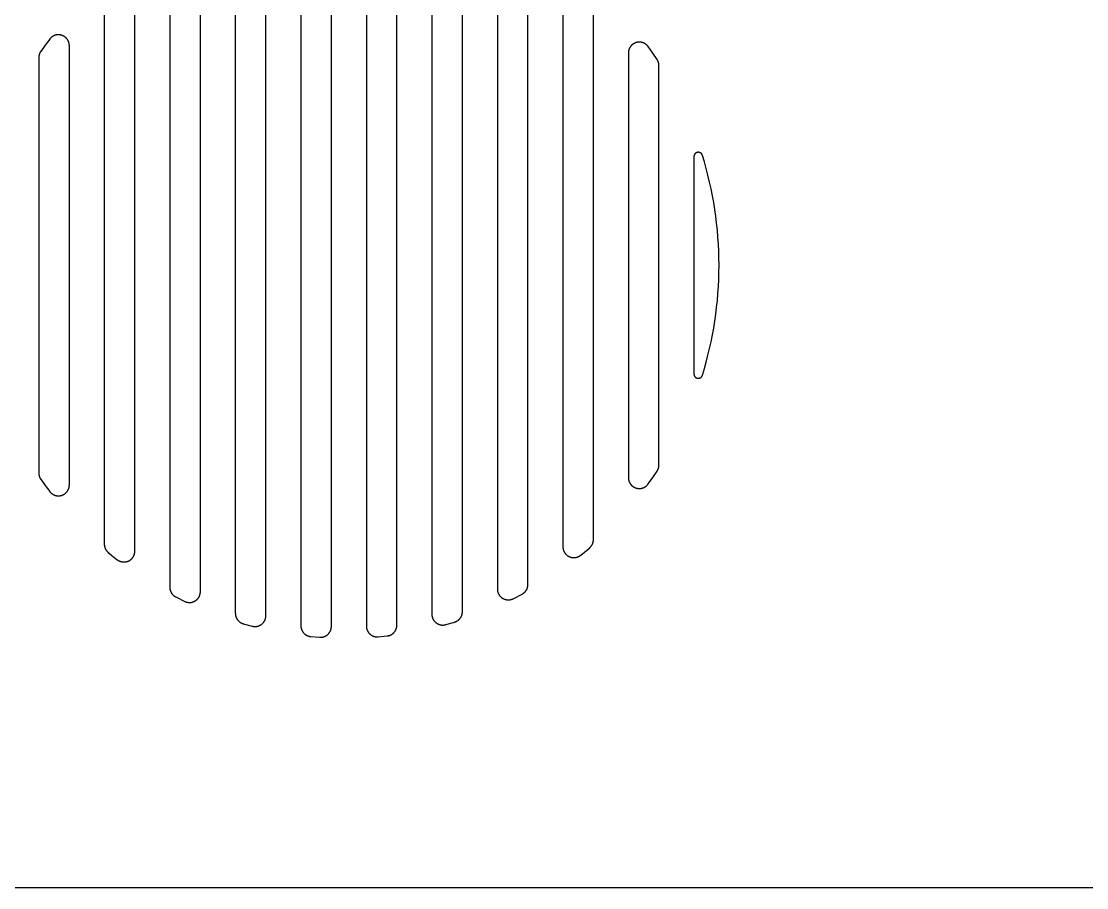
# Model space of a CAD drawing. Extents: x -1153 to -755, y -14 to 479.
# Drawn here: x -852.67 to -803.88, y -14 to 25.67 of the extents above; entities that cross this region are included whole.
import ezdxf

# ---------------------------------------------------------------- set-up
doc = ezdxf.new("R2010")
doc.units = 0
doc.layers.add('000__杂项', color=18, linetype='CONTINUOUS')

msp = doc.modelspace()

# ---------------------------------------------------------------- linework, layer by layer
at = {"layer": '000__杂项'}
msp.add_lwpolyline([(-755.093, 477.121), (-755.093, -12.121), (-756.972, -14), (-1151.214, -14), (-1153.093, -12.121), (-1153.093, 477.121), (-1151.214, 479), (-756.972, 479)], close=True, dxfattribs=at)
for points in [[(-839.866, 31), (-839.866, -2)], [(-838.466, -2.033), (-838.466, 31.033)], [(-836.866, 31.014), (-836.866, -2.014)], [(-835.466, -1.974), (-835.466, 30.974)], [(-842.866, 30.431), (-842.866, -1.431)], [(-841.466, -1.541), (-841.466, 30.541)], [(-833.866, 30.473), (-833.866, -1.473)], [(-832.466, -1.357), (-832.466, 30.357)], [(-844.466, -0.442), (-844.466, 29.442)], [(-830.866, 29.319), (-830.866, -0.319)], [(-845.866, 29.243), (-845.866, -0.243)], [(-829.466, -0.112), (-829.466, 29.112)], [(-847.466, 1.416), (-847.466, 27.584)], [(-827.866, 27.386), (-827.866, 1.614)], [(-848.866, 27.263), (-848.866, 1.737)], [(-826.466, 1.948), (-826.466, 27.052)], [(-850.466, 24.557), (-850.466, 24.572), (-850.467, 24.588), (-850.468, 24.603), (-850.47, 24.619), (-850.472, 24.635), (-850.475, 24.651), (-850.478, 24.668), (-850.482, 24.685), (-850.484, 24.693), (-850.487, 24.702), (-850.49, 24.71), (-850.492, 24.719), (-850.495, 24.727), (-850.499, 24.736), (-850.502, 24.744), (-850.506, 24.753), (-850.509, 24.761), (-850.513, 24.77), (-850.517, 24.779), (-850.522, 24.787), (-850.526, 24.796), (-850.531, 24.804), (-850.536, 24.813), (-850.541, 24.821), (-850.546, 24.83), (-850.552, 24.838), (-850.558, 24.846), (-850.564, 24.854), (-850.57, 24.863), (-850.576, 24.871), (-850.583, 24.879), (-850.589, 24.887), (-850.596, 24.894), (-850.604, 24.902), (-850.611, 24.91), (-850.619, 24.917), (-850.626, 24.925), (-850.634, 24.932), (-850.643, 24.939), (-850.651, 24.946), (-850.659, 24.953), (-850.668, 24.959), (-850.677, 24.966), (-850.686, 24.972), (-850.695, 24.978), (-850.705, 24.984), (-850.714, 24.989), (-850.724, 24.995), (-850.734, 25), (-850.743, 25.005), (-850.754, 25.01), (-850.764, 25.015), (-850.774, 25.019), (-850.784, 25.023), (-850.795, 25.027), (-850.805, 25.031), (-850.816, 25.034), (-850.827, 25.038), (-850.838, 25.041), (-850.849, 25.043), (-850.859, 25.046), (-850.87, 25.048), (-850.881, 25.05), (-850.892, 25.052), (-850.903, 25.053), (-850.914, 25.055), (-850.925, 25.056), (-850.936, 25.057), (-850.947, 25.057), (-850.958, 25.057), (-850.969, 25.057), (-850.98, 25.057), (-850.991, 25.057), (-851.002, 25.056), (-851.012, 25.055), (-851.023, 25.054), (-851.034, 25.053), (-851.044, 25.051), (-851.055, 25.049), (-851.065, 25.047), (-851.075, 25.045), (-851.085, 25.043), (-851.095, 25.04), (-851.105, 25.038), (-851.115, 25.035), (-851.124, 25.032), (-851.134, 25.028), (-851.143, 25.025), (-851.152, 25.021), (-851.161, 25.017), (-851.17, 25.014), (-851.179, 25.01), (-851.188, 25.005), (-851.196, 25.001), (-851.205, 24.997), (-851.213, 24.992), (-851.221, 24.987), (-851.229, 24.983), (-851.237, 24.978), (-851.244, 24.973), (-851.252, 24.968), (-851.259, 24.963), (-851.266, 24.957), (-851.273, 24.952), (-851.286, 24.941), (-851.299, 24.93), (-851.311, 24.919), (-851.323, 24.907), (-851.334, 24.896), (-851.344, 24.884), (-851.354, 24.873), (-851.363, 24.861), (-851.572, 24.581), (-851.775, 24.297), (-851.781, 24.29), (-851.786, 24.282), (-851.791, 24.274), (-851.796, 24.266), (-851.801, 24.257), (-851.805, 24.249), (-851.81, 24.241), (-851.814, 24.232), (-851.818, 24.224), (-851.822, 24.215), (-851.826, 24.206), (-851.83, 24.197), (-851.833, 24.188), (-851.836, 24.179), (-851.84, 24.17), (-851.843, 24.161), (-851.845, 24.152), (-851.848, 24.143), (-851.85, 24.133), (-851.853, 24.124), (-851.855, 24.115), (-851.857, 24.105), (-851.858, 24.096), (-851.86, 24.086), (-851.861, 24.077), (-851.863, 24.067), (-851.864, 24.058), (-851.864, 24.048), (-851.865, 24.039), (-851.865, 24.029), (-851.866, 24.02), (-851.866, 24.011)], [(-850.466, 4.443), (-850.466, 24.557)], [(-823.466, 23.643), (-823.466, 23.652), (-823.466, 23.661), (-823.466, 23.67), (-823.467, 23.68), (-823.468, 23.689), (-823.469, 23.698), (-823.47, 23.707), (-823.471, 23.716), (-823.472, 23.725), (-823.474, 23.734), (-823.476, 23.743), (-823.478, 23.752), (-823.48, 23.761), (-823.482, 23.77), (-823.484, 23.779), (-823.487, 23.787), (-823.49, 23.796), (-823.493, 23.805), (-823.496, 23.814), (-823.499, 23.822), (-823.502, 23.831), (-823.506, 23.839), (-823.509, 23.848), (-823.513, 23.856), (-823.517, 23.864), (-823.521, 23.872), (-823.525, 23.88), (-823.53, 23.888), (-823.534, 23.896), (-823.539, 23.904), (-823.544, 23.912), (-823.549, 23.919), (-823.752, 24.219), (-823.961, 24.514), (-823.97, 24.526), (-823.979, 24.538), (-823.989, 24.55), (-824, 24.562), (-824.012, 24.574), (-824.023, 24.586), (-824.036, 24.597), (-824.049, 24.608), (-824.056, 24.614), (-824.063, 24.619), (-824.07, 24.625), (-824.078, 24.63), (-824.085, 24.635), (-824.093, 24.64), (-824.101, 24.645), (-824.109, 24.65), (-824.117, 24.655), (-824.125, 24.66), (-824.134, 24.664), (-824.142, 24.668), (-824.151, 24.673), (-824.16, 24.677), (-824.169, 24.681), (-824.178, 24.685), (-824.188, 24.688), (-824.197, 24.692), (-824.207, 24.695), (-824.217, 24.698), (-824.227, 24.701), (-824.237, 24.704), (-824.247, 24.707), (-824.257, 24.709), (-824.267, 24.711), (-824.278, 24.713), (-824.289, 24.715), (-824.299, 24.717), (-824.31, 24.718), (-824.321, 24.719), (-824.332, 24.72), (-824.343, 24.721), (-824.354, 24.721), (-824.365, 24.721), (-824.376, 24.721), (-824.387, 24.721), (-824.398, 24.72), (-824.409, 24.719), (-824.42, 24.718), (-824.432, 24.717), (-824.443, 24.715), (-824.454, 24.713), (-824.465, 24.711), (-824.476, 24.709), (-824.487, 24.706), (-824.498, 24.703), (-824.509, 24.7), (-824.52, 24.697), (-824.531, 24.693), (-824.541, 24.689), (-824.552, 24.685), (-824.562, 24.681), (-824.573, 24.676), (-824.583, 24.671), (-824.593, 24.666), (-824.603, 24.661), (-824.613, 24.656), (-824.623, 24.65), (-824.632, 24.644), (-824.642, 24.638), (-824.651, 24.632), (-824.66, 24.626), (-824.669, 24.619), (-824.677, 24.612), (-824.686, 24.605), (-824.694, 24.598), (-824.702, 24.591), (-824.71, 24.583), (-824.718, 24.576), (-824.726, 24.568), (-824.733, 24.561), (-824.74, 24.553), (-824.747, 24.545), (-824.754, 24.537), (-824.76, 24.529), (-824.766, 24.52), (-824.772, 24.512), (-824.778, 24.504), (-824.784, 24.495), (-824.789, 24.487), (-824.795, 24.478), (-824.8, 24.47), (-824.804, 24.461), (-824.809, 24.452), (-824.813, 24.444), (-824.818, 24.435), (-824.822, 24.427), (-824.825, 24.418), (-824.829, 24.409), (-824.832, 24.401), (-824.836, 24.392), (-824.839, 24.383), (-824.842, 24.375), (-824.844, 24.366), (-824.847, 24.358), (-824.849, 24.349), (-824.853, 24.332), (-824.857, 24.316), (-824.86, 24.299), (-824.862, 24.283), (-824.864, 24.267), (-824.865, 24.252), (-824.866, 24.236), (-824.866, 24.221)], [(-851.866, 24.011), (-851.866, 4.99)], [(-824.866, 24.221), (-824.866, 4.779)], [(-823.466, 5.357), (-823.466, 23.643)], [(-821.475, 9.466), (-821.385, 9.768), (-821.3, 10.072), (-821.221, 10.379), (-821.147, 10.688), (-821.079, 10.998), (-821.016, 11.311), (-820.96, 11.625), (-820.909, 11.94), (-820.864, 12.257), (-820.825, 12.576), (-820.791, 12.895), (-820.764, 13.215), (-820.743, 13.536), (-820.728, 13.857), (-820.719, 14.178), (-820.716, 14.5), (-820.719, 14.822), (-820.728, 15.143), (-820.743, 15.465), (-820.764, 15.785), (-820.791, 16.105), (-820.825, 16.425), (-820.864, 16.743), (-820.909, 17.06), (-820.96, 17.375), (-821.016, 17.689), (-821.079, 18.002), (-821.147, 18.313), (-821.221, 18.621), (-821.3, 18.928), (-821.385, 19.232), (-821.475, 19.534), (-821.476, 19.538), (-821.477, 19.542), (-821.479, 19.546), (-821.48, 19.55), (-821.482, 19.553), (-821.483, 19.557), (-821.485, 19.561), (-821.487, 19.565), (-821.489, 19.569), (-821.491, 19.573), (-821.493, 19.576), (-821.496, 19.58), (-821.498, 19.584), (-821.5, 19.588), (-821.503, 19.591), (-821.506, 19.595), (-821.508, 19.598), (-821.511, 19.602), (-821.514, 19.605), (-821.517, 19.609), (-821.52, 19.612), (-821.523, 19.615), (-821.527, 19.619), (-821.53, 19.622), (-821.533, 19.625), (-821.537, 19.628), (-821.54, 19.631), (-821.544, 19.634), (-821.548, 19.637), (-821.552, 19.639), (-821.555, 19.642), (-821.559, 19.644), (-821.563, 19.647), (-821.567, 19.649), (-821.571, 19.651), (-821.575, 19.653), (-821.58, 19.655), (-821.584, 19.657), (-821.588, 19.659), (-821.592, 19.661), (-821.597, 19.663), (-821.601, 19.664), (-821.605, 19.666), (-821.61, 19.667), (-821.614, 19.668), (-821.618, 19.669), (-821.623, 19.67), (-821.627, 19.671), (-821.632, 19.672), (-821.636, 19.673), (-821.64, 19.673), (-821.645, 19.674), (-821.649, 19.674), (-821.653, 19.675), (-821.658, 19.675), (-821.662, 19.675), (-821.666, 19.675), (-821.671, 19.675), (-821.675, 19.675), (-821.679, 19.675), (-821.683, 19.674), (-821.687, 19.674), (-821.691, 19.673), (-821.696, 19.673), (-821.7, 19.672), (-821.704, 19.671), (-821.708, 19.671), (-821.712, 19.67), (-821.716, 19.669), (-821.72, 19.667), (-821.724, 19.666), (-821.728, 19.665), (-821.732, 19.664), (-821.736, 19.662), (-821.74, 19.661), (-821.744, 19.659), (-821.748, 19.657), (-821.752, 19.655), (-821.756, 19.653), (-821.76, 19.651), (-821.764, 19.649), (-821.768, 19.647), (-821.772, 19.644), (-821.776, 19.642), (-821.78, 19.639), (-821.783, 19.637), (-821.787, 19.634), (-821.791, 19.631), (-821.794, 19.628), (-821.798, 19.625), (-821.801, 19.622), (-821.805, 19.619), (-821.808, 19.616), (-821.811, 19.612), (-821.814, 19.609), (-821.817, 19.605), (-821.82, 19.602), (-821.823, 19.598), (-821.826, 19.595), (-821.829, 19.591), (-821.831, 19.587), (-821.834, 19.583), (-821.836, 19.579), (-821.839, 19.575), (-821.841, 19.571), (-821.843, 19.567), (-821.845, 19.563), (-821.847, 19.559), (-821.849, 19.555), (-821.851, 19.551), (-821.852, 19.547), (-821.854, 19.542), (-821.856, 19.538), (-821.857, 19.534), (-821.858, 19.53), (-821.859, 19.525), (-821.86, 19.521), (-821.861, 19.517), (-821.862, 19.513), (-821.863, 19.508), (-821.864, 19.504), (-821.864, 19.5), (-821.865, 19.496), (-821.865, 19.492), (-821.865, 19.487), (-821.866, 19.483), (-821.866, 19.479), (-821.866, 19.475)], [(-821.866, 19.475), (-821.866, 9.525)], [(-821.866, 9.525), (-821.866, 9.521), (-821.866, 9.517), (-821.865, 9.513), (-821.865, 9.509), (-821.865, 9.504), (-821.864, 9.5), (-821.864, 9.496), (-821.863, 9.492), (-821.862, 9.487), (-821.861, 9.483), (-821.86, 9.479), (-821.859, 9.475), (-821.858, 9.47), (-821.857, 9.466), (-821.856, 9.462), (-821.854, 9.458), (-821.852, 9.454), (-821.851, 9.449), (-821.849, 9.445), (-821.847, 9.441), (-821.845, 9.437), (-821.843, 9.433), (-821.841, 9.429), (-821.839, 9.425), (-821.836, 9.421), (-821.834, 9.417), (-821.831, 9.413), (-821.829, 9.409), (-821.826, 9.406), (-821.823, 9.402), (-821.82, 9.398), (-821.817, 9.395), (-821.814, 9.391), (-821.811, 9.388), (-821.808, 9.384), (-821.805, 9.381), (-821.801, 9.378), (-821.798, 9.375), (-821.794, 9.372), (-821.791, 9.369), (-821.787, 9.366), (-821.783, 9.363), (-821.78, 9.361), (-821.776, 9.358), (-821.772, 9.356), (-821.768, 9.353), (-821.764, 9.351), (-821.76, 9.349), (-821.756, 9.347), (-821.752, 9.345), (-821.748, 9.343), (-821.744, 9.341), (-821.74, 9.34), (-821.736, 9.338), (-821.732, 9.336), (-821.728, 9.335), (-821.724, 9.334), (-821.72, 9.333), (-821.716, 9.332), (-821.712, 9.33), (-821.708, 9.33), (-821.704, 9.329), (-821.7, 9.328), (-821.696, 9.327), (-821.691, 9.327), (-821.687, 9.326), (-821.683, 9.326), (-821.679, 9.326), (-821.675, 9.325), (-821.671, 9.325), (-821.666, 9.325), (-821.662, 9.325), (-821.658, 9.325), (-821.653, 9.325), (-821.649, 9.326), (-821.645, 9.326), (-821.64, 9.327), (-821.636, 9.327), (-821.632, 9.328), (-821.627, 9.329), (-821.623, 9.33), (-821.618, 9.331), (-821.614, 9.332), (-821.61, 9.333), (-821.605, 9.334), (-821.601, 9.336), (-821.597, 9.337), (-821.592, 9.339), (-821.588, 9.341), (-821.584, 9.343), (-821.58, 9.345), (-821.575, 9.347), (-821.571, 9.349), (-821.567, 9.351), (-821.563, 9.353), (-821.559, 9.356), (-821.555, 9.358), (-821.552, 9.361), (-821.548, 9.364), (-821.544, 9.366), (-821.54, 9.369), (-821.537, 9.372), (-821.533, 9.375), (-821.53, 9.378), (-821.527, 9.381), (-821.523, 9.385), (-821.52, 9.388), (-821.517, 9.391), (-821.514, 9.395), (-821.511, 9.398), (-821.508, 9.402), (-821.506, 9.405), (-821.503, 9.409), (-821.5, 9.412), (-821.498, 9.416), (-821.496, 9.42), (-821.493, 9.424), (-821.491, 9.427), (-821.489, 9.431), (-821.487, 9.435), (-821.485, 9.439), (-821.483, 9.443), (-821.482, 9.447), (-821.48, 9.451), (-821.479, 9.454), (-821.477, 9.458), (-821.476, 9.462), (-821.475, 9.466)], [(-851.866, 4.99), (-851.866, 4.98), (-851.865, 4.971), (-851.865, 4.961), (-851.864, 4.952), (-851.864, 4.942), (-851.863, 4.933), (-851.861, 4.923), (-851.86, 4.914), (-851.858, 4.904), (-851.857, 4.895), (-851.855, 4.886), (-851.853, 4.876), (-851.85, 4.867), (-851.848, 4.858), (-851.845, 4.848), (-851.843, 4.839), (-851.84, 4.83), (-851.836, 4.821), (-851.833, 4.812), (-851.83, 4.803), (-851.826, 4.794), (-851.822, 4.785), (-851.818, 4.777), (-851.814, 4.768), (-851.81, 4.759), (-851.805, 4.751), (-851.801, 4.743), (-851.796, 4.734), (-851.791, 4.726), (-851.786, 4.718), (-851.781, 4.71), (-851.775, 4.703)], [(-823.961, 4.486), (-823.752, 4.781), (-823.549, 5.081), (-823.544, 5.088), (-823.539, 5.096), (-823.534, 5.104), (-823.53, 5.112), (-823.525, 5.12), (-823.521, 5.128), (-823.517, 5.136), (-823.513, 5.144), (-823.509, 5.153), (-823.506, 5.161), (-823.502, 5.169), (-823.499, 5.178), (-823.496, 5.187), (-823.493, 5.195), (-823.49, 5.204), (-823.487, 5.213), (-823.484, 5.222), (-823.482, 5.23), (-823.48, 5.239), (-823.478, 5.248), (-823.476, 5.257), (-823.474, 5.266), (-823.472, 5.275), (-823.471, 5.284), (-823.47, 5.293), (-823.469, 5.302), (-823.468, 5.312), (-823.467, 5.321), (-823.466, 5.33), (-823.466, 5.339), (-823.466, 5.348), (-823.466, 5.357)], [(-851.775, 4.703), (-851.572, 4.419), (-851.363, 4.139), (-851.354, 4.128), (-851.344, 4.116), (-851.334, 4.104), (-851.323, 4.093), (-851.311, 4.081), (-851.299, 4.07), (-851.286, 4.059), (-851.273, 4.048), (-851.266, 4.043), (-851.259, 4.038), (-851.252, 4.032), (-851.244, 4.027), (-851.237, 4.022), (-851.229, 4.018), (-851.221, 4.013), (-851.213, 4.008), (-851.205, 4.004), (-851.196, 3.999), (-851.188, 3.995), (-851.179, 3.991), (-851.17, 3.987), (-851.161, 3.983), (-851.152, 3.979), (-851.143, 3.975), (-851.134, 3.972), (-851.124, 3.969), (-851.115, 3.965), (-851.105, 3.962), (-851.095, 3.96), (-851.085, 3.957), (-851.075, 3.955), (-851.065, 3.953), (-851.055, 3.951), (-851.044, 3.949), (-851.034, 3.947), (-851.023, 3.946), (-851.012, 3.945), (-851.002, 3.944), (-850.991, 3.943), (-850.98, 3.943), (-850.969, 3.943), (-850.958, 3.943), (-850.947, 3.943), (-850.936, 3.944), (-850.925, 3.944), (-850.914, 3.945), (-850.903, 3.947), (-850.892, 3.948), (-850.881, 3.95), (-850.87, 3.952), (-850.859, 3.954), (-850.849, 3.957), (-850.838, 3.959), (-850.827, 3.962), (-850.816, 3.966), (-850.805, 3.969), (-850.795, 3.973), (-850.784, 3.977), (-850.774, 3.981), (-850.764, 3.985), (-850.754, 3.99), (-850.743, 3.995), (-850.734, 4), (-850.724, 4.005), (-850.714, 4.011), (-850.705, 4.016), (-850.695, 4.022), (-850.686, 4.028), (-850.677, 4.035), (-850.668, 4.041), (-850.659, 4.048), (-850.651, 4.054), (-850.643, 4.061), (-850.634, 4.068), (-850.626, 4.076), (-850.619, 4.083), (-850.611, 4.09), (-850.604, 4.098), (-850.596, 4.106), (-850.589, 4.113), (-850.583, 4.121), (-850.576, 4.129), (-850.57, 4.137), (-850.564, 4.146), (-850.558, 4.154), (-850.552, 4.162), (-850.546, 4.171), (-850.541, 4.179), (-850.536, 4.187), (-850.531, 4.196), (-850.526, 4.204), (-850.522, 4.213), (-850.517, 4.222), (-850.513, 4.23), (-850.509, 4.239), (-850.506, 4.247), (-850.502, 4.256), (-850.499, 4.264), (-850.495, 4.273), (-850.492, 4.282), (-850.49, 4.29), (-850.487, 4.299), (-850.484, 4.307), (-850.482, 4.315), (-850.478, 4.332), (-850.475, 4.349), (-850.472, 4.365), (-850.47, 4.381), (-850.468, 4.397), (-850.467, 4.413), (-850.466, 4.428), (-850.466, 4.443)], [(-824.866, 4.779), (-824.866, 4.764), (-824.865, 4.749), (-824.864, 4.733), (-824.862, 4.717), (-824.86, 4.701), (-824.857, 4.684), (-824.853, 4.668), (-824.849, 4.651), (-824.847, 4.642), (-824.844, 4.634), (-824.842, 4.625), (-824.839, 4.617), (-824.836, 4.608), (-824.832, 4.6), (-824.829, 4.591), (-824.825, 4.582), (-824.822, 4.574), (-824.818, 4.565), (-824.813, 4.556), (-824.809, 4.548), (-824.804, 4.539), (-824.8, 4.53), (-824.795, 4.522), (-824.789, 4.513), (-824.784, 4.505), (-824.778, 4.496), (-824.772, 4.488), (-824.766, 4.48), (-824.76, 4.472), (-824.754, 4.463), (-824.747, 4.455), (-824.74, 4.447), (-824.733, 4.44), (-824.726, 4.432), (-824.718, 4.424), (-824.71, 4.417), (-824.702, 4.409), (-824.694, 4.402), (-824.686, 4.395), (-824.677, 4.388), (-824.669, 4.381), (-824.66, 4.375), (-824.651, 4.368), (-824.642, 4.362), (-824.632, 4.356), (-824.623, 4.35), (-824.613, 4.344), (-824.603, 4.339), (-824.593, 4.334), (-824.583, 4.329), (-824.573, 4.324), (-824.562, 4.319), (-824.552, 4.315), (-824.541, 4.311), (-824.531, 4.307), (-824.52, 4.303), (-824.509, 4.3), (-824.498, 4.297), (-824.487, 4.294), (-824.476, 4.291), (-824.465, 4.289), (-824.454, 4.287), (-824.443, 4.285), (-824.432, 4.283), (-824.42, 4.282), (-824.409, 4.281), (-824.398, 4.28), (-824.387, 4.279), (-824.376, 4.279), (-824.365, 4.279), (-824.354, 4.279), (-824.343, 4.279), (-824.332, 4.28), (-824.321, 4.281), (-824.31, 4.282), (-824.299, 4.283), (-824.289, 4.285), (-824.278, 4.287), (-824.267, 4.289), (-824.257, 4.291), (-824.247, 4.293), (-824.237, 4.296), (-824.227, 4.299), (-824.217, 4.302), (-824.207, 4.305), (-824.197, 4.308), (-824.188, 4.312), (-824.178, 4.315), (-824.169, 4.319), (-824.16, 4.323), (-824.151, 4.327), (-824.142, 4.332), (-824.134, 4.336), (-824.125, 4.341), (-824.117, 4.345), (-824.109, 4.35), (-824.101, 4.355), (-824.093, 4.36), (-824.085, 4.365), (-824.078, 4.37), (-824.07, 4.375), (-824.063, 4.381), (-824.056, 4.386), (-824.049, 4.392), (-824.036, 4.403), (-824.023, 4.414), (-824.012, 4.426), (-824, 4.438), (-823.989, 4.45), (-823.979, 4.462), (-823.97, 4.474), (-823.961, 4.486)], [(-848.866, 1.737), (-848.866, 1.723), (-848.865, 1.71), (-848.864, 1.697), (-848.863, 1.683), (-848.861, 1.67), (-848.859, 1.656), (-848.857, 1.643), (-848.854, 1.629), (-848.851, 1.616), (-848.847, 1.602), (-848.843, 1.589), (-848.839, 1.576), (-848.834, 1.563), (-848.829, 1.55), (-848.824, 1.537), (-848.818, 1.524), (-848.812, 1.512), (-848.806, 1.499), (-848.799, 1.487), (-848.792, 1.475), (-848.784, 1.463), (-848.777, 1.452), (-848.769, 1.441), (-848.76, 1.43), (-848.752, 1.419), (-848.743, 1.408), (-848.734, 1.398), (-848.724, 1.388), (-848.715, 1.379), (-848.705, 1.369), (-848.695, 1.36), (-848.685, 1.352)], [(-827.866, 1.614), (-827.866, 1.6), (-827.865, 1.585), (-827.864, 1.571), (-827.862, 1.556), (-827.86, 1.541), (-827.858, 1.525), (-827.855, 1.51), (-827.851, 1.494), (-827.847, 1.479), (-827.842, 1.463), (-827.837, 1.447), (-827.831, 1.431), (-827.825, 1.415), (-827.817, 1.399), (-827.814, 1.392), (-827.81, 1.384), (-827.805, 1.376), (-827.801, 1.368), (-827.797, 1.36), (-827.792, 1.352), (-827.787, 1.345), (-827.782, 1.337), (-827.777, 1.329), (-827.772, 1.322), (-827.766, 1.314), (-827.76, 1.307), (-827.755, 1.3), (-827.749, 1.292), (-827.743, 1.285), (-827.736, 1.278), (-827.73, 1.271), (-827.723, 1.264), (-827.716, 1.258), (-827.71, 1.251), (-827.702, 1.244), (-827.695, 1.238), (-827.688, 1.232), (-827.68, 1.225), (-827.673, 1.219), (-827.665, 1.213), (-827.657, 1.208), (-827.649, 1.202), (-827.641, 1.197), (-827.633, 1.191), (-827.624, 1.186), (-827.616, 1.181), (-827.607, 1.176), (-827.599, 1.172), (-827.59, 1.167), (-827.581, 1.163), (-827.572, 1.159), (-827.563, 1.155), (-827.554, 1.151), (-827.545, 1.147), (-827.536, 1.144), (-827.526, 1.141), (-827.517, 1.137), (-827.508, 1.135), (-827.498, 1.132), (-827.489, 1.129), (-827.479, 1.127), (-827.47, 1.125), (-827.46, 1.123), (-827.451, 1.121), (-827.441, 1.12), (-827.432, 1.118), (-827.422, 1.117), (-827.413, 1.116), (-827.403, 1.115), (-827.394, 1.115), (-827.384, 1.114), (-827.375, 1.114), (-827.365, 1.114), (-827.356, 1.114), (-827.347, 1.114), (-827.338, 1.115), (-827.328, 1.115), (-827.319, 1.116), (-827.31, 1.117), (-827.301, 1.118), (-827.292, 1.119), (-827.283, 1.121), (-827.274, 1.122), (-827.266, 1.124), (-827.257, 1.126), (-827.249, 1.128), (-827.232, 1.132), (-827.215, 1.137), (-827.199, 1.143), (-827.183, 1.148), (-827.168, 1.155), (-827.153, 1.161), (-827.139, 1.168), (-827.125, 1.176), (-827.112, 1.183), (-827.099, 1.191), (-827.086, 1.199), (-827.074, 1.208), (-827.062, 1.217), (-827.051, 1.225)], [(-827.051, 1.225), (-826.639, 1.57), (-826.629, 1.578), (-826.62, 1.587), (-826.61, 1.596), (-826.601, 1.606), (-826.592, 1.616), (-826.584, 1.626), (-826.575, 1.636), (-826.567, 1.647), (-826.559, 1.658), (-826.551, 1.669), (-826.544, 1.68), (-826.537, 1.692), (-826.53, 1.703), (-826.523, 1.715), (-826.517, 1.728), (-826.511, 1.74), (-826.506, 1.752), (-826.5, 1.765), (-826.496, 1.778), (-826.491, 1.791), (-826.487, 1.804), (-826.483, 1.817), (-826.48, 1.83), (-826.477, 1.843), (-826.474, 1.856), (-826.472, 1.869), (-826.47, 1.882), (-826.469, 1.896), (-826.467, 1.909), (-826.466, 1.922), (-826.466, 1.935), (-826.466, 1.948)], [(-848.685, 1.352), (-848.273, 1.021), (-848.261, 1.012), (-848.25, 1.004), (-848.237, 0.996), (-848.225, 0.988), (-848.212, 0.98), (-848.198, 0.973), (-848.184, 0.966), (-848.17, 0.959), (-848.155, 0.953), (-848.14, 0.947), (-848.124, 0.941), (-848.108, 0.936), (-848.092, 0.932), (-848.075, 0.928), (-848.066, 0.926), (-848.058, 0.924), (-848.049, 0.923), (-848.04, 0.921), (-848.032, 0.92), (-848.023, 0.919), (-848.014, 0.918), (-848.005, 0.917), (-847.996, 0.917), (-847.987, 0.916), (-847.977, 0.916), (-847.968, 0.916), (-847.959, 0.916), (-847.95, 0.916), (-847.94, 0.916), (-847.931, 0.917), (-847.921, 0.918), (-847.912, 0.919), (-847.903, 0.92), (-847.893, 0.921), (-847.884, 0.922), (-847.874, 0.924), (-847.865, 0.926), (-847.856, 0.928), (-847.846, 0.93), (-847.837, 0.933), (-847.828, 0.935), (-847.818, 0.938), (-847.809, 0.941), (-847.8, 0.944), (-847.791, 0.947), (-847.782, 0.951), (-847.773, 0.955), (-847.764, 0.958), (-847.755, 0.962), (-847.746, 0.967), (-847.737, 0.971), (-847.729, 0.975), (-847.72, 0.98), (-847.712, 0.985), (-847.703, 0.99), (-847.695, 0.995), (-847.687, 1.001), (-847.679, 1.006), (-847.671, 1.012), (-847.663, 1.017), (-847.656, 1.023), (-847.648, 1.029), (-847.641, 1.036), (-847.634, 1.042), (-847.627, 1.048), (-847.62, 1.055), (-847.613, 1.062), (-847.606, 1.068), (-847.6, 1.075), (-847.593, 1.082), (-847.587, 1.089), (-847.581, 1.096), (-847.575, 1.103), (-847.57, 1.111), (-847.564, 1.118), (-847.559, 1.126), (-847.553, 1.133), (-847.548, 1.141), (-847.543, 1.148), (-847.539, 1.156), (-847.534, 1.164), (-847.53, 1.171), (-847.525, 1.179), (-847.521, 1.187), (-847.517, 1.195), (-847.513, 1.202), (-847.506, 1.218), (-847.5, 1.234), (-847.494, 1.25), (-847.489, 1.265), (-847.484, 1.281), (-847.48, 1.297), (-847.477, 1.312), (-847.474, 1.328), (-847.471, 1.343), (-847.469, 1.358), (-847.468, 1.373), (-847.467, 1.387), (-847.466, 1.402), (-847.466, 1.416)], [(-845.866, -0.243), (-845.865, -0.259), (-845.865, -0.276), (-845.863, -0.292), (-845.861, -0.309), (-845.859, -0.325), (-845.856, -0.342), (-845.852, -0.359), (-845.848, -0.376), (-845.843, -0.392), (-845.837, -0.409), (-845.831, -0.425), (-845.828, -0.433), (-845.825, -0.441), (-845.821, -0.449), (-845.818, -0.457), (-845.814, -0.465), (-845.81, -0.473), (-845.806, -0.48), (-845.801, -0.488), (-845.797, -0.496), (-845.793, -0.503), (-845.788, -0.511), (-845.783, -0.518), (-845.778, -0.525), (-845.773, -0.533), (-845.768, -0.54), (-845.763, -0.547), (-845.757, -0.554), (-845.752, -0.56), (-845.746, -0.567), (-845.741, -0.574), (-845.729, -0.587), (-845.717, -0.599), (-845.704, -0.611), (-845.691, -0.622), (-845.678, -0.633), (-845.665, -0.644), (-845.651, -0.653), (-845.637, -0.663), (-845.623, -0.672), (-845.609, -0.68), (-845.594, -0.687)], [(-845.594, -0.687), (-845.182, -0.892), (-845.17, -0.898), (-845.158, -0.903), (-845.145, -0.908), (-845.132, -0.913), (-845.119, -0.918), (-845.105, -0.922), (-845.091, -0.926), (-845.077, -0.929), (-845.062, -0.932), (-845.047, -0.935), (-845.032, -0.937), (-845.017, -0.939), (-845.002, -0.94), (-844.986, -0.941), (-844.97, -0.941), (-844.954, -0.941), (-844.938, -0.941), (-844.922, -0.94), (-844.906, -0.938), (-844.889, -0.936), (-844.873, -0.933), (-844.857, -0.929), (-844.84, -0.926), (-844.824, -0.921), (-844.808, -0.916), (-844.792, -0.91), (-844.776, -0.904), (-844.76, -0.897), (-844.745, -0.89), (-844.729, -0.882), (-844.714, -0.874), (-844.699, -0.865), (-844.685, -0.855), (-844.671, -0.845), (-844.657, -0.835), (-844.644, -0.824), (-844.631, -0.813), (-844.618, -0.801), (-844.606, -0.789), (-844.595, -0.777), (-844.584, -0.764), (-844.573, -0.751), (-844.563, -0.738), (-844.553, -0.724), (-844.544, -0.71), (-844.536, -0.696), (-844.528, -0.682), (-844.52, -0.668), (-844.513, -0.654), (-844.507, -0.639), (-844.501, -0.625), (-844.495, -0.61), (-844.49, -0.596), (-844.486, -0.581), (-844.482, -0.567), (-844.478, -0.552), (-844.475, -0.538), (-844.473, -0.524), (-844.47, -0.51), (-844.469, -0.496), (-844.467, -0.482), (-844.466, -0.468), (-844.466, -0.455), (-844.466, -0.442)], [(-830.866, -0.319), (-830.866, -0.332), (-830.865, -0.346), (-830.864, -0.36), (-830.863, -0.373), (-830.861, -0.388), (-830.859, -0.402), (-830.856, -0.416), (-830.853, -0.43), (-830.85, -0.445), (-830.846, -0.46), (-830.841, -0.474), (-830.836, -0.489), (-830.83, -0.503), (-830.824, -0.518), (-830.818, -0.532), (-830.811, -0.547), (-830.803, -0.561), (-830.795, -0.575), (-830.786, -0.589), (-830.777, -0.603), (-830.767, -0.617), (-830.757, -0.63), (-830.746, -0.643), (-830.735, -0.656), (-830.723, -0.669), (-830.711, -0.681), (-830.698, -0.692), (-830.685, -0.704), (-830.671, -0.715), (-830.657, -0.725), (-830.643, -0.735), (-830.628, -0.744), (-830.613, -0.753), (-830.598, -0.762), (-830.583, -0.769), (-830.567, -0.777), (-830.551, -0.783), (-830.535, -0.789), (-830.518, -0.795), (-830.502, -0.8), (-830.486, -0.804), (-830.469, -0.808), (-830.452, -0.811), (-830.436, -0.814), (-830.419, -0.816), (-830.403, -0.817), (-830.387, -0.818), (-830.37, -0.819), (-830.354, -0.819), (-830.338, -0.818), (-830.323, -0.817), (-830.307, -0.815), (-830.292, -0.813), (-830.277, -0.811), (-830.262, -0.808), (-830.247, -0.805), (-830.233, -0.801), (-830.219, -0.797), (-830.205, -0.792), (-830.192, -0.788), (-830.179, -0.783), (-830.166, -0.777), (-830.154, -0.772), (-830.142, -0.766)], [(-830.142, -0.766), (-829.73, -0.552), (-829.716, -0.545), (-829.702, -0.536), (-829.688, -0.527), (-829.674, -0.518), (-829.661, -0.508), (-829.648, -0.498), (-829.635, -0.487), (-829.623, -0.475), (-829.61, -0.463), (-829.599, -0.451), (-829.587, -0.438), (-829.576, -0.425), (-829.566, -0.411), (-829.556, -0.397), (-829.546, -0.383), (-829.537, -0.368), (-829.528, -0.354), (-829.52, -0.338), (-829.513, -0.323), (-829.506, -0.307), (-829.499, -0.291), (-829.493, -0.275), (-829.488, -0.259), (-829.483, -0.242), (-829.479, -0.226), (-829.475, -0.21), (-829.472, -0.193), (-829.47, -0.177), (-829.468, -0.16), (-829.467, -0.144), (-829.466, -0.128), (-829.466, -0.112)], [(-842.866, -1.431), (-842.866, -1.44), (-842.865, -1.45), (-842.865, -1.459), (-842.864, -1.469), (-842.863, -1.479), (-842.862, -1.488), (-842.861, -1.498), (-842.86, -1.508), (-842.858, -1.517), (-842.856, -1.527), (-842.854, -1.537), (-842.852, -1.547), (-842.85, -1.556), (-842.847, -1.566), (-842.844, -1.576), (-842.841, -1.586), (-842.838, -1.595), (-842.835, -1.605), (-842.831, -1.614), (-842.827, -1.624), (-842.823, -1.633), (-842.819, -1.643), (-842.814, -1.652), (-842.81, -1.661), (-842.805, -1.671), (-842.8, -1.68), (-842.794, -1.689), (-842.789, -1.697), (-842.783, -1.706), (-842.777, -1.715), (-842.771, -1.723), (-842.765, -1.732), (-842.759, -1.74), (-842.752, -1.748), (-842.745, -1.756), (-842.739, -1.764), (-842.732, -1.772), (-842.724, -1.779), (-842.717, -1.787), (-842.71, -1.794), (-842.702, -1.801), (-842.694, -1.808), (-842.686, -1.815), (-842.678, -1.821), (-842.67, -1.828), (-842.662, -1.834), (-842.654, -1.84), (-842.645, -1.845), (-842.637, -1.851), (-842.628, -1.856), (-842.62, -1.862), (-842.611, -1.867), (-842.602, -1.871), (-842.594, -1.876), (-842.585, -1.881), (-842.576, -1.885), (-842.567, -1.889), (-842.558, -1.893), (-842.549, -1.896), (-842.54, -1.9), (-842.531, -1.903), (-842.522, -1.906), (-842.513, -1.909), (-842.504, -1.912)], [(-833.232, -1.955), (-832.82, -1.835), (-832.811, -1.833), (-832.802, -1.83), (-832.793, -1.827), (-832.785, -1.823), (-832.776, -1.82), (-832.767, -1.816), (-832.758, -1.812), (-832.749, -1.808), (-832.741, -1.804), (-832.732, -1.799), (-832.723, -1.794), (-832.715, -1.789), (-832.706, -1.784), (-832.698, -1.779), (-832.689, -1.774), (-832.681, -1.768), (-832.673, -1.762), (-832.665, -1.756), (-832.657, -1.75), (-832.649, -1.744), (-832.641, -1.737), (-832.633, -1.731), (-832.626, -1.724), (-832.618, -1.717), (-832.611, -1.709), (-832.604, -1.702), (-832.597, -1.695), (-832.59, -1.687), (-832.583, -1.679), (-832.577, -1.671), (-832.57, -1.663), (-832.564, -1.655), (-832.558, -1.646), (-832.552, -1.638), (-832.546, -1.629), (-832.541, -1.621), (-832.536, -1.612), (-832.53, -1.603), (-832.525, -1.594), (-832.521, -1.585), (-832.516, -1.576), (-832.512, -1.567), (-832.508, -1.557), (-832.504, -1.548), (-832.5, -1.538), (-832.496, -1.529), (-832.493, -1.519), (-832.49, -1.51), (-832.487, -1.5), (-832.484, -1.491), (-832.481, -1.481), (-832.479, -1.471), (-832.477, -1.462), (-832.475, -1.452), (-832.473, -1.443), (-832.472, -1.433), (-832.47, -1.423), (-832.469, -1.414), (-832.468, -1.404), (-832.467, -1.395), (-832.467, -1.385), (-832.466, -1.376), (-832.466, -1.366), (-832.466, -1.357)], [(-842.504, -1.912), (-842.092, -2.024), (-842.08, -2.027), (-842.067, -2.03), (-842.055, -2.033), (-842.042, -2.035), (-842.029, -2.036), (-842.016, -2.038), (-842.003, -2.039), (-841.989, -2.04), (-841.976, -2.04), (-841.962, -2.041), (-841.948, -2.04), (-841.934, -2.04), (-841.92, -2.038), (-841.906, -2.037), (-841.892, -2.035), (-841.878, -2.033), (-841.864, -2.03), (-841.849, -2.027), (-841.835, -2.023), (-841.821, -2.019), (-841.807, -2.015), (-841.793, -2.01), (-841.779, -2.004), (-841.765, -1.998), (-841.751, -1.992), (-841.737, -1.985), (-841.724, -1.978), (-841.711, -1.971), (-841.698, -1.963), (-841.685, -1.954), (-841.672, -1.945), (-841.66, -1.936), (-841.648, -1.927), (-841.636, -1.917), (-841.625, -1.906), (-841.614, -1.896), (-841.603, -1.885), (-841.593, -1.874), (-841.583, -1.862), (-841.573, -1.85), (-841.564, -1.838), (-841.555, -1.826), (-841.547, -1.814), (-841.539, -1.801), (-841.532, -1.789), (-841.524, -1.776), (-841.518, -1.763), (-841.512, -1.75), (-841.506, -1.736), (-841.5, -1.723), (-841.495, -1.71), (-841.491, -1.697), (-841.487, -1.683), (-841.483, -1.67), (-841.479, -1.657), (-841.476, -1.643), (-841.474, -1.63), (-841.472, -1.617), (-841.47, -1.604), (-841.468, -1.591), (-841.467, -1.578), (-841.466, -1.566), (-841.466, -1.553), (-841.466, -1.541)], [(-833.866, -1.473), (-833.866, -1.486), (-833.865, -1.499), (-833.864, -1.511), (-833.863, -1.524), (-833.862, -1.537), (-833.86, -1.55), (-833.858, -1.564), (-833.855, -1.577), (-833.852, -1.59), (-833.848, -1.604), (-833.845, -1.617), (-833.84, -1.63), (-833.836, -1.644), (-833.831, -1.657), (-833.825, -1.671), (-833.819, -1.684), (-833.813, -1.697), (-833.806, -1.71), (-833.799, -1.723), (-833.791, -1.736), (-833.783, -1.749), (-833.775, -1.761), (-833.766, -1.773), (-833.756, -1.785), (-833.747, -1.797), (-833.737, -1.809), (-833.726, -1.82), (-833.715, -1.831), (-833.704, -1.842), (-833.692, -1.852), (-833.681, -1.862), (-833.668, -1.871), (-833.656, -1.881), (-833.643, -1.889), (-833.63, -1.898), (-833.617, -1.906), (-833.604, -1.913), (-833.59, -1.92), (-833.576, -1.927), (-833.562, -1.933), (-833.548, -1.939), (-833.534, -1.944), (-833.52, -1.949), (-833.505, -1.954), (-833.491, -1.957), (-833.476, -1.961), (-833.462, -1.964), (-833.448, -1.967), (-833.433, -1.969), (-833.419, -1.971), (-833.405, -1.972), (-833.39, -1.973), (-833.376, -1.973), (-833.362, -1.973), (-833.349, -1.973), (-833.335, -1.972), (-833.321, -1.971), (-833.308, -1.97), (-833.295, -1.968), (-833.282, -1.966), (-833.269, -1.964), (-833.257, -1.961), (-833.244, -1.958), (-833.232, -1.955)], [(-839.866, -2), (-839.866, -2.011), (-839.865, -2.021), (-839.865, -2.032), (-839.864, -2.043), (-839.863, -2.053), (-839.862, -2.064), (-839.86, -2.075), (-839.858, -2.086), (-839.856, -2.097), (-839.854, -2.108), (-839.851, -2.119), (-839.848, -2.13), (-839.845, -2.141), (-839.842, -2.152), (-839.838, -2.163), (-839.834, -2.174), (-839.83, -2.185), (-839.826, -2.196), (-839.821, -2.207), (-839.816, -2.217), (-839.811, -2.228), (-839.805, -2.238), (-839.799, -2.249), (-839.793, -2.259), (-839.787, -2.269), (-839.78, -2.279), (-839.774, -2.289), (-839.766, -2.299), (-839.759, -2.309), (-839.752, -2.318), (-839.744, -2.327), (-839.736, -2.336), (-839.727, -2.345), (-839.719, -2.354), (-839.71, -2.362), (-839.702, -2.37), (-839.693, -2.378), (-839.683, -2.386), (-839.674, -2.394), (-839.664, -2.401), (-839.655, -2.408), (-839.645, -2.415), (-839.635, -2.421), (-839.625, -2.428), (-839.615, -2.434), (-839.605, -2.439), (-839.594, -2.445), (-839.584, -2.45), (-839.573, -2.455), (-839.563, -2.46), (-839.552, -2.464), (-839.541, -2.468), (-839.531, -2.472), (-839.52, -2.476), (-839.509, -2.479), (-839.498, -2.482), (-839.488, -2.485), (-839.477, -2.487), (-839.466, -2.49), (-839.456, -2.492), (-839.445, -2.494), (-839.434, -2.495), (-839.424, -2.497), (-839.413, -2.498)], [(-839.413, -2.498), (-839.001, -2.532), (-838.99, -2.533), (-838.978, -2.533), (-838.966, -2.533), (-838.955, -2.533), (-838.943, -2.533), (-838.931, -2.532), (-838.919, -2.531), (-838.906, -2.53), (-838.894, -2.528), (-838.882, -2.526), (-838.87, -2.524), (-838.857, -2.521), (-838.845, -2.518), (-838.832, -2.515), (-838.82, -2.512), (-838.808, -2.508), (-838.795, -2.503), (-838.783, -2.499), (-838.771, -2.494), (-838.759, -2.488), (-838.747, -2.483), (-838.735, -2.477), (-838.723, -2.471), (-838.712, -2.464), (-838.7, -2.457), (-838.689, -2.45), (-838.678, -2.442), (-838.667, -2.434), (-838.656, -2.426), (-838.645, -2.417), (-838.635, -2.408), (-838.625, -2.399), (-838.615, -2.39), (-838.606, -2.38), (-838.596, -2.37), (-838.587, -2.36), (-838.579, -2.35), (-838.57, -2.339), (-838.562, -2.328), (-838.554, -2.317), (-838.547, -2.306), (-838.54, -2.295), (-838.533, -2.283), (-838.526, -2.272), (-838.52, -2.26), (-838.514, -2.248), (-838.509, -2.236), (-838.504, -2.224), (-838.499, -2.212), (-838.494, -2.2), (-838.49, -2.188), (-838.487, -2.176), (-838.483, -2.164), (-838.48, -2.152), (-838.477, -2.14), (-838.475, -2.128), (-838.473, -2.116), (-838.471, -2.104), (-838.469, -2.092), (-838.468, -2.08), (-838.467, -2.068), (-838.466, -2.056), (-838.466, -2.045), (-838.466, -2.033)], [(-836.866, -2.014), (-836.866, -2.025), (-836.865, -2.037), (-836.865, -2.049), (-836.864, -2.06), (-836.862, -2.072), (-836.861, -2.084), (-836.859, -2.097), (-836.857, -2.109), (-836.854, -2.121), (-836.851, -2.133), (-836.848, -2.145), (-836.845, -2.158), (-836.841, -2.17), (-836.837, -2.182), (-836.832, -2.194), (-836.827, -2.206), (-836.822, -2.218), (-836.816, -2.23), (-836.81, -2.242), (-836.804, -2.254), (-836.798, -2.266), (-836.791, -2.277), (-836.783, -2.289), (-836.776, -2.3), (-836.768, -2.311), (-836.76, -2.322), (-836.751, -2.332), (-836.742, -2.343), (-836.733, -2.353), (-836.723, -2.363), (-836.714, -2.373), (-836.704, -2.382), (-836.694, -2.391), (-836.683, -2.4), (-836.672, -2.409), (-836.661, -2.417), (-836.65, -2.425), (-836.639, -2.432), (-836.627, -2.44), (-836.616, -2.447), (-836.604, -2.453), (-836.592, -2.46), (-836.58, -2.465), (-836.568, -2.471), (-836.555, -2.476), (-836.543, -2.481), (-836.531, -2.486), (-836.518, -2.49), (-836.506, -2.494), (-836.493, -2.497), (-836.481, -2.5), (-836.468, -2.503), (-836.456, -2.505), (-836.443, -2.508), (-836.431, -2.509), (-836.418, -2.511), (-836.406, -2.512), (-836.394, -2.513), (-836.382, -2.513), (-836.37, -2.514), (-836.358, -2.514), (-836.346, -2.513), (-836.334, -2.513), (-836.323, -2.512)], [(-836.323, -2.512), (-835.911, -2.471), (-835.9, -2.47), (-835.89, -2.468), (-835.879, -2.467), (-835.869, -2.465), (-835.858, -2.462), (-835.848, -2.46), (-835.837, -2.457), (-835.827, -2.454), (-835.816, -2.451), (-835.805, -2.448), (-835.795, -2.444), (-835.784, -2.44), (-835.774, -2.436), (-835.763, -2.431), (-835.753, -2.427), (-835.742, -2.422), (-835.732, -2.416), (-835.722, -2.411), (-835.712, -2.405), (-835.702, -2.399), (-835.692, -2.393), (-835.682, -2.386), (-835.673, -2.379), (-835.663, -2.372), (-835.654, -2.365), (-835.645, -2.357), (-835.636, -2.35), (-835.627, -2.342), (-835.618, -2.334), (-835.61, -2.325), (-835.601, -2.316), (-835.593, -2.308), (-835.585, -2.299), (-835.578, -2.29), (-835.57, -2.28), (-835.563, -2.271), (-835.556, -2.261), (-835.549, -2.251), (-835.543, -2.241), (-835.537, -2.231), (-835.531, -2.221), (-835.525, -2.211), (-835.52, -2.2), (-835.515, -2.19), (-835.51, -2.179), (-835.505, -2.168), (-835.501, -2.158), (-835.496, -2.147), (-835.493, -2.136), (-835.489, -2.125), (-835.486, -2.114), (-835.483, -2.103), (-835.48, -2.092), (-835.477, -2.081), (-835.475, -2.071), (-835.473, -2.06), (-835.471, -2.049), (-835.47, -2.038), (-835.469, -2.027), (-835.468, -2.016), (-835.467, -2.006), (-835.466, -1.995), (-835.466, -1.985), (-835.466, -1.974)]]:
    msp.add_lwpolyline(points, dxfattribs=at)

doc.saveas('drawing.dxf')
